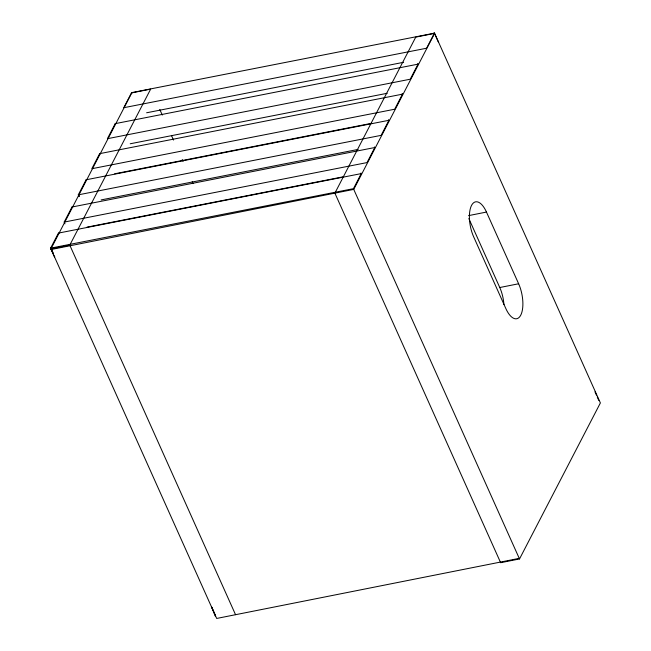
<?xml version="1.0" encoding="UTF-8"?>
<svg xmlns="http://www.w3.org/2000/svg" width="651" height="651" viewBox="0 0 651 651"><rect width="100%" height="100%" fill="white"/><g stroke="black" fill="none" stroke-linecap="round" stroke-linejoin="round"><path stroke-width="0.98" d="M54.741 256.535L54.529 256.942L50.615 248.161L58.419 233.099L361.248 173.605L360.98 172.995M64.962 223.838L64.18 222.081L71.984 207.018L374.813 147.525L374.545 146.914M79.072 196.61L78.291 194.852L86.103 179.79L388.932 120.297L388.655 119.686M402.473 94.167L99.644 153.66L91.84 168.723L394.669 109.23L402.473 94.167L402.204 93.549M418.032 64.156L115.203 123.649L107.391 138.712L410.22 79.219L418.032 64.156L417.755 63.546M438.326 41.941L434.412 33.16L131.583 92.654L123.771 107.716L426.608 48.223L434.412 33.16L434.136 32.55M50.916 248.894L131.787 92.873L150.65 89.122L69.779 245.142L50.916 248.894L216.685 618.45L519.238 558.346M361.248 173.605L353.444 188.668L50.615 248.161M374.813 147.525L367.009 162.587L64.18 222.081M388.932 120.297L381.12 135.359L78.291 194.852M51.185 249.504L353.745 189.4L434.616 33.38L600.385 402.936L519.514 558.957L500.652 562.708L334.883 193.144L415.753 37.123L434.616 33.38M215.595 615.87L215.383 616.285L211.681 607.09L215.204 615M468.598 215.619L486.468 212.063L518.635 283.771A23.037 9.871 78.8 0 1 520.751 315.149A23.037 9.871 78.8 0 1 505.811 308.509L473.651 236.801A23.037 9.871 78.8 0 1 471.536 205.423A23.037 9.871 78.8 0 1 486.468 212.063M468.842 218.573L499.773 287.522L518.635 283.771M146.613 112.778L403.628 62.293M130.233 143.773L387.239 93.28M114.682 173.784L371.688 123.291M101.133 199.914L358.14 149.421M87.022 227.142L343.028 176.852M594.99 391.894L596.446 395.141M353.745 189.4L519.514 558.957M159.796 109.498L162.286 115.056M171.425 135.432L173.5 140.063M182.231 159.511L183.061 161.367M192.2 181.743L193.03 183.598M131.583 92.654L131.86 93.264M115.203 123.649L115.471 124.26M99.644 153.66L99.92 154.271M86.103 179.79L86.371 180.4M71.984 207.018L72.261 207.628M69.779 245.142L235.548 614.699M58.419 233.099L58.696 233.709M597.227 396.898L598.79 400.406M78.502 194.437L79.292 196.195M50.827 247.754L53.179 253.019M499.773 287.522A23.037 9.871 78.8 0 1 503.923 304.587"/></g></svg>
